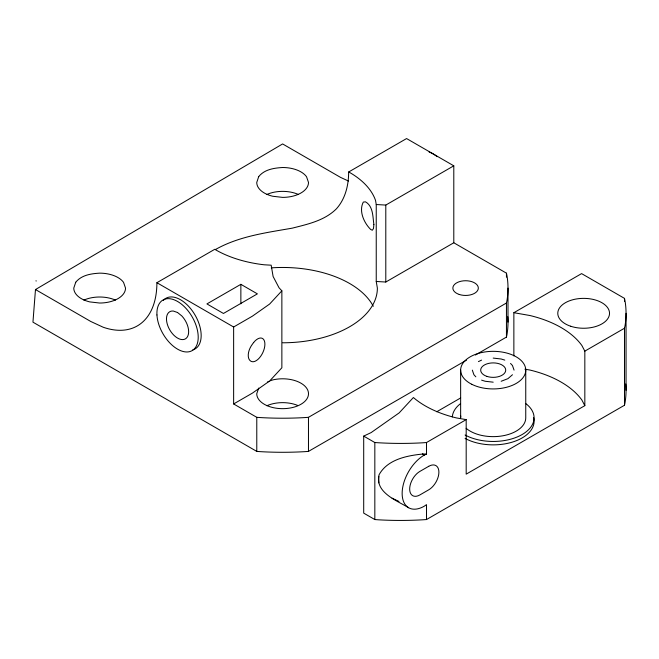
<?xml version="1.0" encoding="UTF-8"?>
<svg xmlns="http://www.w3.org/2000/svg" width="659" height="659" viewBox="0 0 659 659"><rect width="100%" height="100%" fill="white"/><g stroke="black" fill="none" stroke-linecap="round" stroke-linejoin="round"><path stroke-width="0.99" d="M348.454 181.044L340.472 177.345L282.62 143.942L35.479 289.548L32.95 322.169L256.779 451.399L260.536 451.662A225.337 130.095 0 0 0 304.713 451.662L308.47 451.399L466.498 360.152M513.863 355.918L513.863 312.704L529.927 315.521A96 55.422 0 0 1 581.881 345.514L584.83 351.132L584.83 405.656L466.185 474.151L466.185 419.626L426.513 442.535L426.513 454.035L422.526 454.059C406.652 455.657 387.5 459.521 379.131 474.645C374.444 492.471 397.13 500.642 408.629 507.735M475.378 355.028L506.45 337.087L506.45 303.008L506.919 300.842A225.337 130.095 0 0 0 506.919 275.338L506.45 273.172L453.796 242.767L385.795 282.027L376.24 281.484L376.24 204.529L375.548 200.468A94.748 54.705 0 0 0 349.624 172.46L348.644 171.999A94.006 59.326 54.9 0 1 336.296 208.936C324.409 220.666 307.877 224.167 292.291 228.146C266.228 232.709 239.184 236.202 215.732 249.366L215.551 249.473M506.45 337.087L506.919 334.92A225.337 130.095 0 0 0 507.801 316.691M466.185 419.626L456.456 417.93A95.967 55.405 0 0 1 413.391 397.525L399.189 412.863L371.157 432.576L363.702 436.11L363.702 513.13L374.831 519.547L378.579 519.819A225.337 130.095 0 0 0 422.806 519.794L426.513 519.547L624.501 405.244L624.501 328.223L624.963 326.057A225.337 130.095 0 0 0 624.963 300.553L624.501 298.387L581.584 273.609L513.863 312.704M624.501 405.244L624.963 403.077A225.337 130.095 0 0 0 625.778 383.942M258.715 388.077L256.746 393.728A25.874 14.943 0 0 0 285.998 408.539A25.874 14.943 0 0 0 307.621 389.864A25.874 14.943 0 0 0 272.719 379.93L269.63 381.001L281.863 367.78L281.863 290.833L279.037 287.785L273.106 276.483L271.178 265.19L264.144 264.786A94.748 54.705 0 0 1 215.633 249.819L214.834 249.259L156.9 282.703A94.328 54.458 60 0 1 103.216 327.243L90.802 321.493L35.479 289.548M281.863 290.833L269.63 304.046L252.405 316.163L233.632 327.004L156.9 282.703M512.471 374.74L507.949 378.653L501.178 381.264M348.644 171.999L406.578 138.555L453.796 165.821L453.796 242.767M240.864 284.326L206.926 303.914L223.45 313.462L257.389 293.865L240.864 284.326L240.864 303.799M376.24 204.529L385.795 205.073L453.796 165.821M233.632 327.004L233.632 403.951L252.405 393.118L269.243 381.264L267.603 381.923M233.632 403.951L256.779 417.32L260.536 417.584A225.337 130.095 0 0 0 304.713 417.584L308.47 417.32L506.45 303.008M436.728 411.76L460.666 397.945M584.83 351.132L624.501 328.223M478.434 361.61L481.597 360.111M426.513 454.035L424.281 455.072A31.302 18.073 -60 0 0 402.147 493.41A31.302 18.073 -60 0 0 424.281 506.186L426.513 504.646L426.513 519.547M426.513 442.535L422.765 442.799A225.337 130.095 0 0 1 378.62 442.774L374.831 442.535L363.702 436.11M493.196 358.084L501.178 358.998L504.786 360.111M493.196 382.179L485.205 381.264L481.597 380.144M524.91 369.164L529.927 370.045A96 55.422 0 0 1 581.881 400.038L584.83 405.656M392.08 498.179L398.959 501.458M422.526 454.059L424.281 455.072L422.765 454.059M510.544 363.438L512.471 365.523L514.061 370.127M475.839 376.824L473.912 374.74L472.322 370.127M36.039 280.668L36.13 281.113M376.24 281.484L377.368 288.09A94.739 54.697 0 0 1 282.62 342.787M626.05 313.305L626.05 390.326M624.501 298.387L624.501 301.468M525.75 370.127L525.75 417.839A32.555 18.798 0 0 1 502.644 435.83A32.555 18.798 0 0 1 466.127 428.284M507.998 288.09L507.998 322.169M506.45 273.172L506.45 277.175M460.641 370.127L460.641 417.839A32.555 18.798 0 0 1 460.798 415.994M385.795 205.073L385.795 282.027M378.818 476.35L378.818 482.874M374.831 442.535L374.831 519.547M308.47 417.32L308.47 451.399M256.779 417.32L256.779 451.399M533.592 417.551A40.899 23.617 0 0 1 512.274 442.14A40.899 23.617 0 0 1 465.089 438.408M525.874 403.646A40.899 23.617 0 0 1 520.445 435.451A40.899 23.617 0 0 1 465.089 434.998M452.321 416.916A40.899 23.617 0 0 1 460.509 403.646M429.108 152.023A29.218 16.87 60 0 1 437.164 156.677M163.333 300.43A29.218 16.87 60 0 1 194.759 314.549A29.218 16.87 60 0 1 192.815 349.863M271.277 267.859A94.739 54.697 0 0 1 373.282 306.287M266.854 405.738A25.874 14.943 0 0 1 297.473 405.351M266.854 194.463A25.874 14.943 0 0 1 298.395 194.463M83.882 300.1A25.874 14.943 0 0 1 115.416 300.1M373.884 224.562L373.464 228.558L372.302 230.238L370.638 229.423C363.966 222.841 358.603 210.995 363.307 202.082L365.473 201.827C373.315 206.242 372.739 216.877 373.884 224.562M75.744 282.225L73.775 288.09A25.874 14.943 0 0 0 89.748 301.896L99.649 303.033A25.874 14.943 0 0 0 125.523 288.09L123.554 282.373A25.874 14.943 0 0 0 99.649 273.147C90.991 273.666 81.559 275.05 75.744 282.225M258.715 176.587L256.746 182.452A25.874 14.943 0 0 0 272.719 196.25L282.62 197.387A25.874 14.943 0 0 0 308.503 182.452L306.534 176.736A25.874 14.943 0 0 0 282.62 167.51C273.963 168.029 264.531 169.404 258.715 176.587M253.657 342.482L252.24 344.426A12.727 7.348 -60 0 0 252.24 361.709L253.657 361.692A12.776 6.615 -64.6 0 0 264.902 344.179A12.776 6.615 -64.6 0 0 253.657 342.482M428.712 466.317L419.857 471.424A14.399 8.312 -60 0 0 409.676 489.06A14.399 8.312 -60 0 0 419.857 494.942L428.712 489.826A14.399 8.312 -60 0 0 438.894 472.19A14.399 8.312 -60 0 0 428.712 466.317M177.551 312.506L173.325 311.04A15.668 9.045 60 0 0 168.77 328.017A15.668 9.045 60 0 0 186.349 338.166A15.668 9.045 60 0 0 181.802 315.933L177.551 312.506M570.71 326.246A25.874 14.943 0 0 0 609.526 313.305A25.874 14.943 0 0 0 570.71 300.372A25.874 14.943 0 0 0 570.71 326.246M471.729 384.263A32.555 18.798 0 0 0 525.124 373.801A32.555 18.798 0 0 0 482.726 352.334A32.555 18.798 0 0 0 471.729 384.263M156.949 314.961A29.218 16.87 60 0 0 189.034 351.766A29.218 16.87 60 0 0 186.695 309.186A29.218 16.87 60 0 0 156.949 314.961M459.232 294.458A12.727 7.348 0 0 0 478.327 288.09A12.727 7.348 0 0 0 459.232 281.722A12.727 7.348 0 0 0 459.232 294.458M486.935 376.388A12.521 7.233 0 0 0 505.717 370.127A12.521 7.233 0 0 0 486.935 363.867A12.521 7.233 0 0 0 486.935 376.388"/></g></svg>
